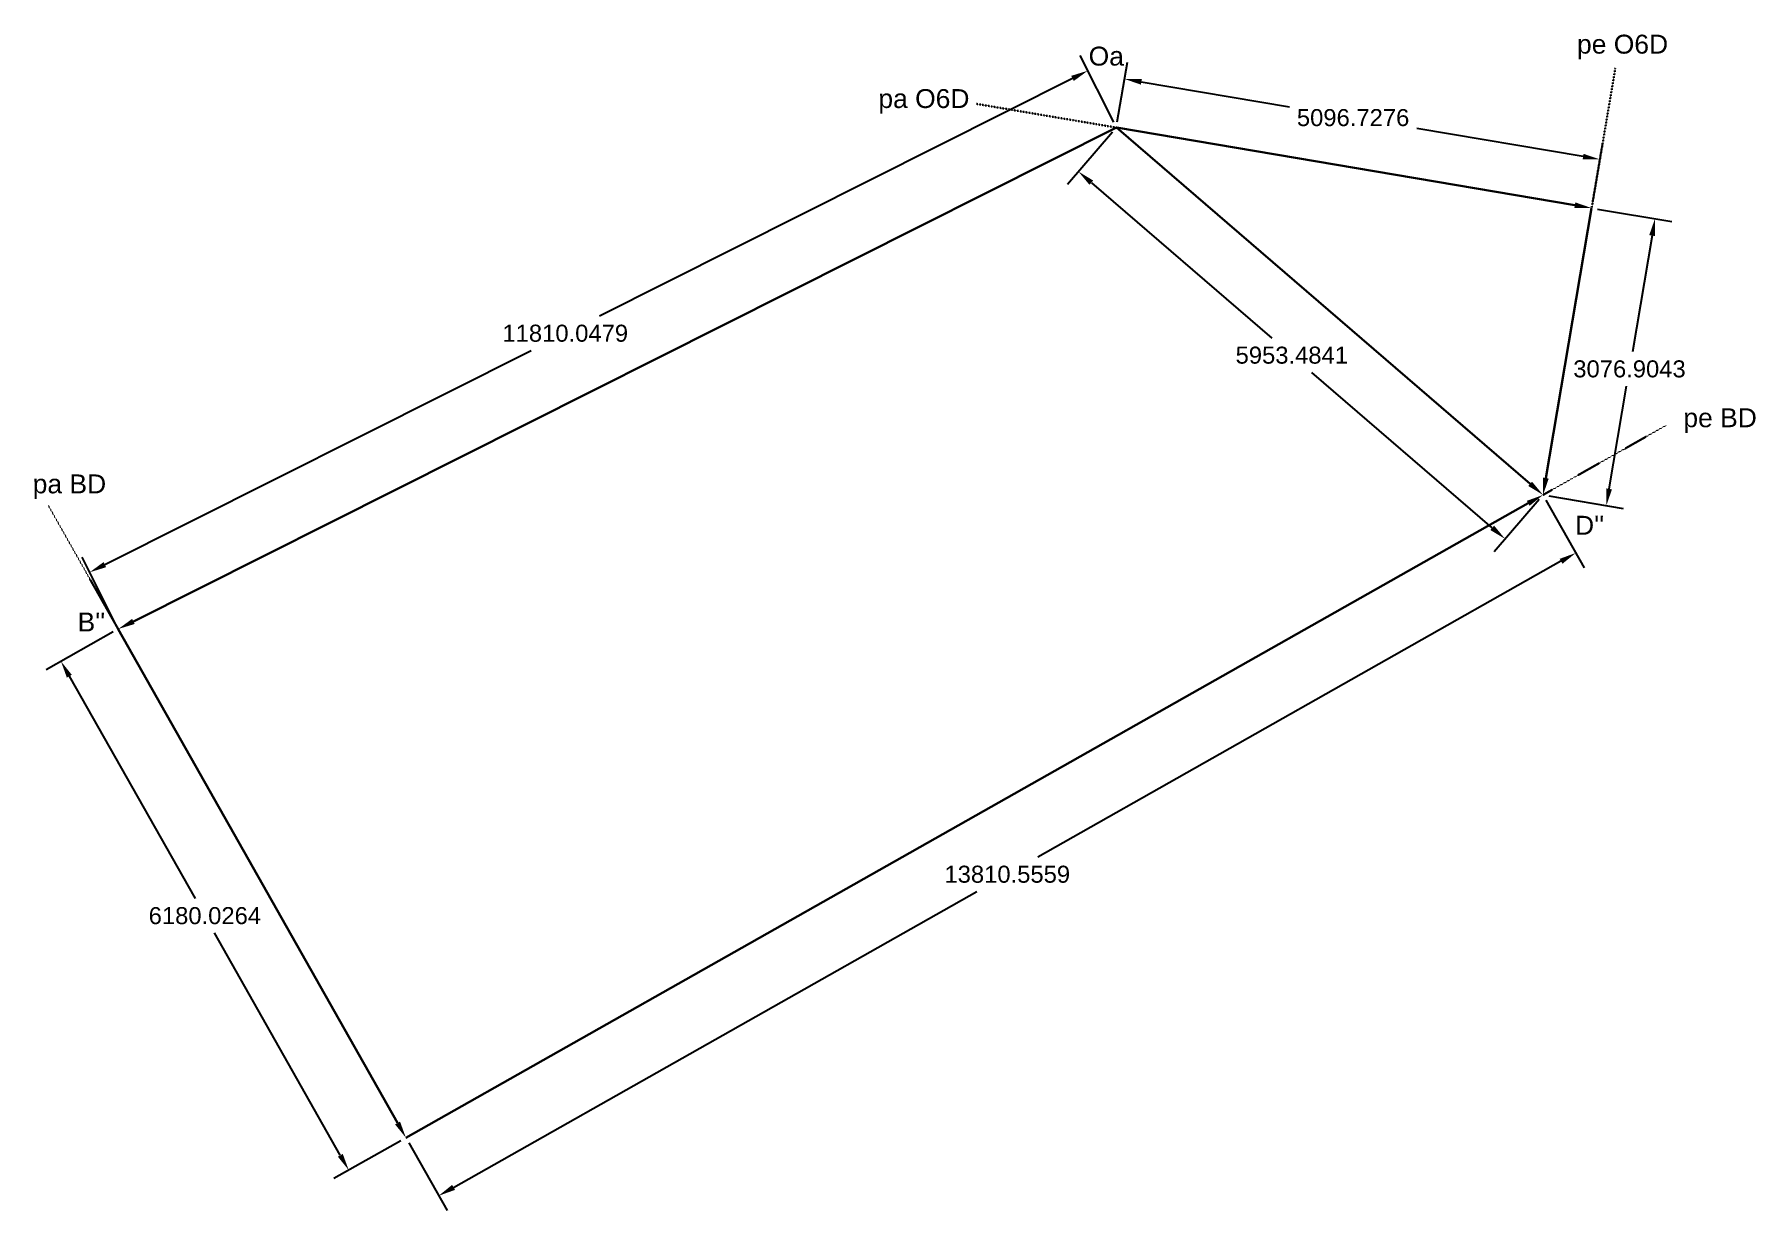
# Model space of a CAD drawing. Header units: inches. Extents: x -11438 to 6758, y -11453 to 985.
import ezdxf

# ---------------------------------------------------------------- set-up
doc = ezdxf.new("R2010")
doc.units = ezdxf.units.IN
doc.header["$MEASUREMENT"] = 0
doc.linetypes.add('DOT2', pattern=[0.125, 0, -0.125])
doc.styles.add('Annotative', font='arial.ttf')
doc.styles.get("Standard").update_dxf_attribs({"font": 'arial.ttf'})
doc.dimstyles.new('Annotative', dxfattribs={"dimscale": 0, "dimtxt": 0.18, "dimasz": 0.18, "dimexe": 0.18, "dimexo": 0.0625, "dimgap": 0.09, "dimtad": 0, "dimtih": 1, "dimtoh": 1, "dimdec": 4, "dimzin": 0, "dimdsep": 46, "dimtxsty": 'Standard', "dimcen": 0.09, "dimadec": 0, "dimazin": 0, "dimtfac": 1, "dimtdec": 4, "dimtofl": 0, "dimtmove": 0, "dimatfit": 3, "dimfxl": 1, "dimtolj": 1, "dimtzin": 0, "dimarcsym": 0})

# ---------------------------------------------------------------- blocks, each defined once
blk = doc.blocks.new('*D6')
at = {"color": 0, "lineweight": -2, "transparency": 16777216}
for p, q in [((-28, 56), (-383, 761)), ((-463, 520), (-5464, -1994)), ((-10693, -4622), (-6187, -2357)), ((-10580, -5247), (-10935, -4542))]:
    blk.add_line(p, q, dxfattribs=at)
at = {"color": 0, "transparency": 16777216}
for points in [[(-476, 547), (-449, 493), (-302, 601)], [(-10707, -4595), (-10680, -4649), (-10854, -4703)]]:
    blk.add_solid(points, dxfattribs=at)
at = {"layer": 'Defpoints', "color": 0, "transparency": 16777216}
for p in [(0, 0), (-10854, -4703), (-10552, -5303)]:
    blk.add_point(p, dxfattribs=at)
at = {"color": 0, "transparency": 16777216, "insert": (-5826, -2176), "char_height": 180, "attachment_point": 5}
blk.add_mtext('\\A1;11810.0479', dxfattribs=at)
blk = doc.blocks.new('*D7')
at = {"color": 0, "lineweight": -2, "transparency": 16777216}
for p, q in [((-10607, -5334), (-11314, -5734)), ((-11069, -5802), (-9739, -8153)), ((-8204, -10868), (-9534, -8517)), ((-7565, -10714), (-8272, -11114))]:
    blk.add_line(p, q, dxfattribs=at)
at = {"color": 0, "transparency": 16777216}
for points in [[(-11043, -5787), (-11095, -5817), (-11157, -5645)], [(-8178, -10854), (-8230, -10883), (-8115, -11025)]]:
    blk.add_solid(points, dxfattribs=at)
at = {"layer": 'Defpoints', "color": 0, "transparency": 16777216}
for p in [(-10552, -5303), (-7510, -10683), (-8115, -11025)]:
    blk.add_point(p, dxfattribs=at)
at = {"color": 0, "transparency": 16777216, "insert": (-9636, -8335), "char_height": 180, "attachment_point": 5}
blk.add_mtext('\\A1;6180.0264', dxfattribs=at)
blk = doc.blocks.new('*D8')
at = {"color": 0, "lineweight": -2, "transparency": 16777216}
for p, q in [((4542, -3939), (4947, -4655)), ((4701, -4587), (-831, -7715)), ((-7007, -11208), (-1475, -8079)), ((-7480, -10737), (-7075, -11453))]:
    blk.add_line(p, q, dxfattribs=at)
at = {"color": 0, "transparency": 16777216}
for points in [[(4687, -4561), (4716, -4613), (4858, -4498)], [(-7022, -11181), (-6992, -11234), (-7164, -11296)]]:
    blk.add_solid(points, dxfattribs=at)
at = {"layer": 'Defpoints', "color": 0, "transparency": 16777216}
for p in [(4511, -3885), (4858, -4498), (-7510, -10683)]:
    blk.add_point(p, dxfattribs=at)
at = {"color": 0, "transparency": 16777216, "insert": (-1153, -7897), "char_height": 180, "attachment_point": 5}
blk.add_mtext('\\A1;13810.5559', dxfattribs=at)
blk = doc.blocks.new('*D9')
at = {"color": 0, "lineweight": -2, "transparency": 16777216}
for p, q in [((-41, -47), (-518, -602)), ((-264, -583), (1644, -2226)), ((3974, -4233), (2066, -2590)), ((4470, -3932), (3993, -4487))]:
    blk.add_line(p, q, dxfattribs=at)
at = {"color": 0, "transparency": 16777216}
for points in [[(-245, -560), (-284, -606), (-401, -465)], [(3994, -4210), (3954, -4256), (4110, -4350)]]:
    blk.add_solid(points, dxfattribs=at)
at = {"layer": 'Defpoints', "color": 0, "transparency": 16777216}
for p in [(0, 0), (-401, -465), (4511, -3885)]:
    blk.add_point(p, dxfattribs=at)
at = {"color": 0, "transparency": 16777216, "insert": (1855, -2408), "char_height": 180, "attachment_point": 5}
blk.add_mtext('\\A1;5953.4841', dxfattribs=at)
blk = doc.blocks.new('*D10')
at = {"color": 0, "lineweight": -2, "transparency": 16777216}
for p, q in [((10, 62), (117, 691)), ((264, 484), (1830, 219)), ((4935, -307), (3176, -10)), ((5036, -790), (5142, -160))]:
    blk.add_line(p, q, dxfattribs=at)
at = {"color": 0, "transparency": 16777216}
for points in [[(270, 513), (259, 454), (87, 514)], [(4940, -278), (4930, -337), (5112, -337)]]:
    blk.add_solid(points, dxfattribs=at)
at = {"layer": 'Defpoints', "color": 0, "transparency": 16777216}
for p in [(87, 514), (0, 0), (5025, -851)]:
    blk.add_point(p, dxfattribs=at)
at = {"color": 0, "transparency": 16777216, "insert": (2503, 104), "char_height": 180, "attachment_point": 5}
blk.add_mtext('\\A1;5096.7276', dxfattribs=at)
blk = doc.blocks.new('*D11')
at = {"color": 0, "lineweight": -2, "transparency": 16777216}
for p, q in [((5087, -862), (5872, -995)), ((5664, -1142), (5456, -2371)), ((5210, -3821), (5394, -2735)), ((4573, -3895), (5358, -4028))]:
    blk.add_line(p, q, dxfattribs=at)
at = {"color": 0, "transparency": 16777216}
for points in [[(5634, -1137), (5694, -1147), (5694, -965)], [(5181, -3816), (5240, -3826), (5180, -3998)]]:
    blk.add_solid(points, dxfattribs=at)
at = {"layer": 'Defpoints', "color": 0, "transparency": 16777216}
for p in [(5025, -851), (4511, -3885), (5180, -3998)]:
    blk.add_point(p, dxfattribs=at)
at = {"color": 0, "transparency": 16777216, "insert": (5425, -2553), "char_height": 180, "attachment_point": 5}
blk.add_mtext('\\A1;3076.9043', dxfattribs=at)

msp = doc.modelspace()

# ---------------------------------------------------------------- linework, layer by layer
at = {"color": 252, "linetype": 'DOT2', "lineweight": 30, "true_color": 0x939598}
for p, q in [((5025.14127, -851.22714), (5275.66294, 627.70453)), ((0, 0), (-1478.93167, 250.52167)), ((4511.2538, -3884.91464), (5816.95578, -3146.57709)), ((-10552.35671, -5303.30086), (-11290.69426, -3997.59888))]:
    msp.add_line(p, q, dxfattribs=at)
at = {"color": 244, "linetype": 'ByBlock', "lineweight": 30, "true_color": 0x991b1e}
for points in [[(-10391.5255, -5222.47188), (0, 0)], [(4374.85876, -3767.45659), (0, 0)]]:
    msp.add_lwpolyline(points, dxfattribs=at)
at = {"color": 146, "linetype": 'ByBlock', "lineweight": 30, "true_color": 0x105689}
for points in [[(4847.66947, -821.16454), (0, 0)], [(4541.3164, -3707.44284), (5025.14127, -851.22714)]]:
    msp.add_lwpolyline(points, dxfattribs=at)
at = {"color": 40, "linetype": 'ByBlock', "lineweight": 30}
for points in [[(4354.56956, -3973.51515), (-7510.39302, -10682.81598)], [(-7598.99352, -10526.13175), (-10552.35671, -5303.30086)]]:
    msp.add_lwpolyline(points, dxfattribs=at)
at = {"color": 146, "lineweight": 60, "true_color": 0x105689}
for points in [[(4852.6799, -791.58591), (5025.14127, -851.22714), (4842.65904, -850.74318)], [(4570.89503, -3712.45327), (4511.2538, -3884.91464), (4511.73777, -3702.43241)]]:
    msp.add_solid(points, dxfattribs=at)
at = {"color": 244, "lineweight": 60, "true_color": 0x991b1e}
for points in [[(4394.4351, -3744.72408), (4511.2538, -3884.91464), (4355.28242, -3790.1891)], [(-10378.05401, -5249.27708), (-10552.35671, -5303.30086), (-10404.997, -5195.66668)]]:
    msp.add_solid(points, dxfattribs=at)
at = {"color": 40, "lineweight": 60}
for points in [[(4339.80281, -3947.40111), (4511.2538, -3884.91464), (4369.33631, -3999.62919)], [(-7572.87948, -10511.365), (-7510.39302, -10682.81598), (-7625.10756, -10540.8985)]]:
    msp.add_solid(points, dxfattribs=at)

# ---------------------------------------------------------------- texts
at = {"char_height": 200, "attachment_point": 1, "style": 'Annotative'}
for s, insert in [('pe O6D', (4870.5, 982)), ('pa O6D', (-2515.5, 406.5)), ('pe BD', (5995, -2969)), ('pa BD', (-11456, -3668)), ("D''", (4849.5, -4105.5))]:
    msp.add_mtext(s, dxfattribs=dict(at, insert=insert))
for s, insert, width in [('Oa', (-292.5, 855.5), 4.828810697826741e-14), ("B''", (-10982, -5128.5), 1.818989403545856e-12)]:
    msp.add_mtext(s, dxfattribs=dict(at, insert=insert, width=width))

# ---------------------------------------------------------------- dimensions: what is measured, and where the dimension line sits
for base, p1, p2, angle, picture, middle in [((-10854.17052, -4702.76035), (0, 0), (-10552.35671, -5303.30086), 206.682742943, '*D6', (-5825.5, -2175.5)), ((87.02612, 513.75069), (5025.14127, -851.22714), (0, 0), 170.385722191, '*D10', (2503, 104.5)), ((5180.18755, -3998.22779), (5025.14127, -851.22714), (4511.2538, -3884.91464), 260.385722192, '*D11', (5425, -2553))]:
    dim = msp.add_linear_dim(base=base, p1=p1, p2=p2, angle=angle, dimstyle='Annotative')
    dim.commit()
    dim.dimension.update_dxf_attribs({"geometry": picture, "text_midpoint": middle, "dimtype": 161})
for p1, p2, distance, picture, middle in [((4511.2538, -3884.91464), (0, 0), 614.24736, '*D9', (1854.80302, -2407.90339)), ((-7510.39302, -10682.81598), (4511.2538, -3884.91464), -704.56032, '*D8', (-1152.76739, -7897.16251)), ((-10552.35671, -5303.30086), (-7510.39302, -10682.81598), -695.10694, '*D7', (-9636.4432, -8335.20746))]:
    dim = msp.add_aligned_dim(p1=p1, p2=p2, distance=distance, dimstyle='Annotative')
    dim.commit()
    dim.dimension.update_dxf_attribs({"geometry": picture, "text_midpoint": middle})

doc.saveas('drawing.dxf')
